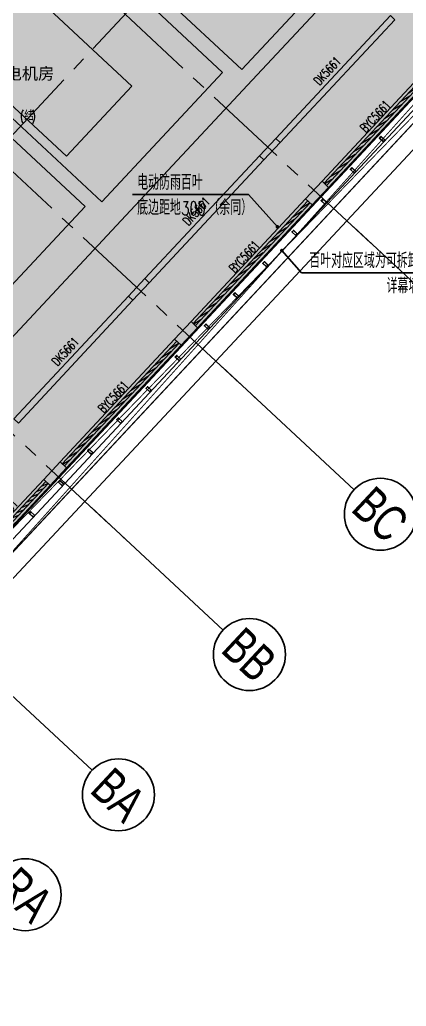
# Model space of a CAD drawing. Extents: x 138868 to 1251000, y -188972 to 132579.
# Drawn here: x 269410 to 282288, y 31586 to 64503 of the extents above; entities that cross this region are included whole.
import ezdxf
from ezdxf.enums import TextEntityAlignment as Align

# ---------------------------------------------------------------- set-up
doc = ezdxf.new("R2010")
doc.units = 0
doc.linetypes.add('CENTER2', pattern=[28.575000000000003, 19.05, -3.175, 3.175, -3.175])
doc.layers.get('0').update_dxf_attribs({"color": 8})
doc.layers.get('Defpoints').update_dxf_attribs({"color": 8})
for name, color, linetype in [('#幕墙线-平面', 8, 'Continuous'), ('#标注', 8, 'Continuous'), ('#轴线', 8, 'CENTER2'), ('A-FLOR', 8, 'Continuous'), ('A-FLOR-GRND', 8, 'Continuous'), ('A-FLOR-PIPE', 8, 'Continuous'), ('A-ROAD', 8, 'Continuous'), ('A-THERMAL', 8, 'Continuous'), ('CURTWALL', 8, 'Continuous'), ('DIM_LEAD', 8, 'Continuous'), ('WINDOW_TEXT', 8, 'Continuous'), ('建-填充', 8, 'Continuous'), ('数据中心轮廓线', 8, 'Continuous')]:
    doc.layers.add(name, color=color, linetype=linetype)
for name, color, linetype, lineweight in [('E', 8, 'Continuous', 9), ('PUB_TEXT', 8, 'Continuous', 5), ('WALL', 8, 'Continuous', 30), ('WINDOW', 8, 'Continuous', 13)]:
    doc.layers.add(name, color=color, linetype=linetype, lineweight=lineweight)
doc.styles.add('_TCH_DIM', font='SIMPLEX', dxfattribs={"bigfont": 'GBCBIG'})
doc.styles.add('_TCH_WINDOW', font='SIMPLEX', dxfattribs={"height": 3.5, "bigfont": 'GBCBIG'})
doc.styles.add('JHZX', font='jrs.shx', dxfattribs={"width": 0.6, "bigfont": 'jhz.shx'})
doc.styles.get("Standard").update_dxf_attribs({"font": 'arial.ttf'})
doc.dimstyles.new('JZBZ-300', dxfattribs={"dimscale": 300, "dimtxt": 3, "dimasz": 1.5, "dimexe": 1, "dimexo": 1, "dimgap": 0.5, "dimtad": 1, "dimdec": 0, "dimdsep": 46, "dimtxsty": 'JHZX', "dimblk1": 'ARCHTICK', "dimblk2": 'ARCHTICK', "dimsah": 1, "dimcen": 0, "dimclrd": 1, "dimclre": 1, "dimclrt": 2, "dimadec": 1, "dimazin": 2, "dimtfac": 1, "dimtdec": 0, "dimtix": 1, "dimtmove": 0, "dimatfit": 3, "dimfxl": 1, "dimtolj": 1, "dimlwd": -1, "dimlwe": -1, "dimarcsym": 1})

# ---------------------------------------------------------------- blocks, each defined once
blk = doc.blocks.new('$WINLIB2D$00000039')
for points in [[(-0.4999999999983409, 0.5000000000445652), (-0.4999999999999964, -0.4999999999999716)], [(0.5000000000016591, 0.4999999999536158), (-0.4999999999983409, 0.5000000000445652)], [(0.4999999999983338, -0.5000000000463842), (0.4999999999999609, 0.4999999999999432)], [(-0.499999999999428, 0.1666666667124446), (0.500000000000572, 0.1666666666205998)], [(-0.3838834764901549, -0.166666666632409), (-0.4479860405916831, 0.1666666667079113)], [(-0.3158924398378069, -0.166666666637866), (-0.3799950039392748, 0.1666666667006353)], [(-0.2479014031851996, -0.166666666645142), (-0.3120039672867243, 0.1666666666951784)], [(-0.1799103665328481, -0.1666666666505989), (-0.2440129306343159, 0.1666666666887977)], [(-0.1119193298802692, -0.1666666666569512), (-0.1760218939817904, 0.1666666666824455)], [(-0.04392829322788927, -0.1666666666633319), (-0.1080308573293216, 0.1666666666760648)], [(0.02406274342471804, -0.1666666666696841), (-0.04003982067680312, 0.1666666666697125)], [(0.09205378007703402, -0.1666666666751411), (0.02795121597557682, 0.1666666666642556)], [(0.1600448167296129, -0.1666666666815217), (0.0959422526280953, 0.1666666666578749)], [(0.2280358533819644, -0.166666666687874), (0.163933289280525, 0.1666666666505989)], [(0.2960268900345753, -0.1666666666942547), (0.231924325933047, 0.1666666666460657)], [(0.3640179266869801, -0.1666666667006069), (0.2999153625854838, 0.166666666639685)], [(0.4320089633395341, -0.1666666667060639), (0.3679063992380058, 0.166666666632409)], [(0.4999999999916831, -0.1666666667115209), (0.4358974358904746, 0.1666666666260568)], [(-0.4518745131427302, -0.1666666666260284), (-0.5000000000072298, 0.08358586507802102)], [(-0.500000000000572, -0.1666666666214951), (0.499999999999428, -0.1666666667124446)], [(0.4999999999983338, -0.5000000000463842), (-0.5000000000016662, -0.4999999999554348)]]:
    blk.add_lwpolyline(points)
blk = doc.blocks.new('$WINLIB2D$00000007')
for points in [[(-0.5, 0.5), (0.5, 0.5)], [(-0.5, 0.5), (-0.5000000000000071, -0.5)], [(0.4999999999999929, 0.4999999999999716), (0.4999999999999929, -0.4999999999999858)], [(-0.5, -0.5), (0.5, -0.5)]]:
    blk.add_lwpolyline(points)
blk = doc.blocks.new('A$Cd70d14ae')
at = {"layer": 'A-FLOR-PIPE'}
h = blk.add_hatch(dxfattribs=at)
h.set_pattern_fill('TRIANG', color=256, scale=100)
h.set_pattern_definition([(59.99999999999999, (-1181910.985593817, -339208.7316489072), (-142.8749487907025, 247.4667295657016), [142.875, -142.875]), (120, (-1181910.985593817, -339208.7316489072), (-285.7499487907025, 2.956570173129336e-05), [142.8749999999997, -142.8749999999997]), (0, (-1181982.423093817, -339084.9981489072), (142.875, 247.4667), [142.875, -142.875])])
h.paths.add_polyline_path([(59467.98276920986, -54823.3952023809), (63832.77227360985, -50142.73151201679), (68197.56177800914, -45462.06782165344), (72732.8508724244, -40598.56570588506), (65574.51496249667, -33923.30947827228), (65233.51578246659, -34288.98632908281), (72026.17484158135, -40623.24337666575), (68002.38451721703, -44938.23021621531), (61200.79333370781, -38595.64735334186), (60859.79415367774, -38961.32420415239), (67368.84385653629, -45031.10772300203), (63345.05353216731, -49346.09456255665), (56836.00558774007, -43276.30915801862), (56495.00640771, -43641.98600882915), (62784.64824164865, -49507.1719053493), (58760.85791728084, -53822.15874490287), (52471.21550025698, -47956.9734736614), (52130.2163202269, -48322.65032447194), (58200.45262676218, -53983.23608769558), (54176.66230239577, -58298.22292724776), (53847.55313666558, -57991.32366521988), (52604.2518439109, -56831.92645311781), (49336.24385878094, -60336.4359604817), (49701.92070959066, -60677.43514051294), (52628.92951469496, -57538.60248396208), (53323.71553123416, -58186.50092601881), (51250.09672684898, -60410.18484836089), (50888.83251807187, -61591.82683162729), (51366.98489605403, -61738.01268398599), (51694.49944152706, -60666.76087531255), (53416.59303802109, -58820.04158669838), (54001.67599932171, -59365.64027475036), (52988.1199671526, -60452.54604950536), (53205.80688725132, -62225.46373974037), (53702.07996307264, -62164.52906804165), (53512.80734703035, -60623.02731356741), (54314.06441455052, -59763.78430567298), (54595.37149954654, -62054.84665898915), (55091.64457536835, -61993.91198729567), (54822.84288149557, -59804.69787165505)])
at = {"layer": '建-填充'}
h = blk.add_hatch(dxfattribs=at)
h.set_pattern_fill('ANSI37', color=256, scale=150)
h.set_pattern_definition([(45, (-1181910.985593817, -339208.7316489072), (-168.3798022700466, 168.3798022700466), []), (135, (-1181910.985593817, -339208.7316489072), (-168.3798022700466, -168.3798022700466), [])])
edge = h.paths.add_edge_path()
edge.add_line((44003.66770309326, -54691.26008495793), (73367.41551958487, -23202.49571749812))
edge.add_arc((0.0003308909508632496, -124899.9991782589), 125399.9992887625, 54.19226882732071, 55.16045545718558)
edge.add_line((71638.53380704133, -21977.30807951174), (68247.36294501924, -25613.89360229502))
edge.add_line((68247.36294501924, -25613.89360229502), (65541.35429728191, -23090.49971506133))
edge.add_line((65541.35429728191, -23090.49971506133), (62507.1214453757, -26344.31608437526))
edge.add_line((62507.1214453757, -26344.31608437526), (57150.29470847428, -25008.88429864321))
edge.add_line((57150.29470847428, -25008.88429864321), (46074.22901807888, -44427.2946118351))
edge.add_line((46074.22901807888, -44427.2946118351), (43111.37311073113, -49620.46677691641))
edge.add_line((43111.37311073113, -49620.46677691641), (43111.99489904521, -49621.04660389974))
edge.add_line((43111.99489904521, -49621.04660389974), (41533.47666225908, -52387.76966309902))
edge.add_line((41533.47666225908, -52387.76966309902), (44003.66770309326, -54691.26008495793))
h = blk.add_hatch(dxfattribs=at)
h.set_pattern_fill('沙地', color=256, scale=200)
h.set_pattern_definition([(0, (-1181710.985593817, -339008.7316489072), (200, 200), [0, -400])])
edge = h.paths.add_edge_path()
edge.add_arc((-5.799514474347234e-05, -124899.9997239537), 125399.9999588372, 50.595484492603475, 54.19226882909709, ccw=False)
edge.add_arc((74905.38638249483, -33723.34112868203), 7399.999999524198, -43.000000001942624, 50.595484496434494, ccw=False)
edge.add_line((80317.4037739576, -38770.12899300351), (58913.48786749036, -61723.01868310437))
edge.add_line((58913.48786749036, -61723.01868310437), (58689.12700524527, -61953.37206457043))
edge.add_line((58689.12700524527, -61953.37206457043), (58356.02656423437, -62261.32573112228))
edge.add_arc((53501.47046901046, -56676.2305760567), 7400.000187352208, 231.89625553434, 310.9971188627708, ccw=False)
edge.add_arc((-5.258012242848054e-05, -124899.9997113437), 79299.99994527503, 51.8962543357454, 56.07277768417117)
edge.add_line((44260.45438872185, -59101.04710592562), (41529.68595674797, -57344.2806989107))
edge.add_line((41529.68595674797, -57344.2806989107), (45927.7232496303, -52631.43135201052))
edge.add_line((45927.7232496303, -52631.43135201052), (45913.26296266005, -52643.46987978922))
edge.add_line((45913.26296266005, -52643.46987978922), (73367.41551958487, -23202.49571749812))
at = {"layer": 'A-FLOR'}
blk.add_lwpolyline([(73367.4155195844, -23202.49571749783, 30, 30, -0.01569522088522697), (79602.84282119965, -28005.48287585442, 30, 30, -0.4327152502928488), (80317.4037739576, -38770.12899300351, 30, 30, 0), (80317.4037739576, -38770.12899300351, 30, 30, 0), (58913.48786749036, -61723.01868310437, 30, 30, 0), (58689.12700524527, -61953.37206457043, 30, 30, 0), (58356.02656423437, -62261.32573112228, 30, 30, -0.3595335964508717), (48935.02431424824, -62499.25146632234, 30, 30, 0.01822553852093915), (44260.45438872185, -59101.04710592562, 30, 30, 0), (41529.68595674797, -57344.2806989107, 30, 30, 0), (45927.7232496303, -52631.43135201052, 30, 30, 0), (45913.26296266005, -52643.46987978922, 30, 30, 0), (73367.41551958487, -23202.49571749812, 0, 0, 0)], format="xyseb", dxfattribs=at)
at = {"layer": 'A-FLOR-GRND', "ltscale": 5}
blk.add_lwpolyline([(66033.56840754996, -16885.51994499011, -0.03476963203113186), (80364.59261737086, -27078.2626046426, -0.4327152502716788), (81195.02831922771, -39588.52701144561), (59791.11241275372, -62541.41670154745, -0.3893999561661741), (48194.51964070555, -63443.52507527499, 0.02663891285834788), (41386.69465708686, -58667.44349584205)], format="xyb", dxfattribs=at)
at = {"layer": 'A-FLOR-PIPE'}
for p, q in [((61200.7950921403, -38595.64546765614), (68002.38451721703, -44938.23021621531)), ((60859.79591210905, -38961.32231846562), (67368.84385653629, -45031.10772300203)), ((68002.38451721703, -44938.23021621525), (72026.17484158135, -40623.24337666569)), ((68197.56177800914, -45462.06782165344), (72732.8508724244, -40598.565705885)), ((56836.00558774077, -43276.30915801914), (63345.05353216731, -49346.09456255665)), ((56495.00640770953, -43641.98600882862), (62784.64824164865, -49507.1719053493)), ((63345.05353216731, -49346.09456255665), (67368.84385653629, -45031.10772300203)), ((63832.77227360985, -50142.73151201679), (68197.56177800914, -45462.06782165344)), ((58760.85791728084, -53822.15874490282), (62784.64824164865, -49507.1719053493)), ((59467.98276920986, -54823.3952023809), (63832.77227360985, -50142.73151201679))]:
    blk.add_line(p, q, dxfattribs=at)
at = {"layer": 'A-ROAD'}
for radius, start, end in [(69700.0000000002, 29.17279871048861, 150.8272012895114), (73700.0000000002, 27.45097927911282, 57.23296523914176)]:
    blk.add_arc((-2.328306436538696e-10, -124899.9997902364), radius, start, end, dxfattribs=at)
at = {"layer": 'A-THERMAL', "ltscale": 5}
blk.add_lwpolyline([(64521.82260695819, -17337.83493830508, -0.03687290947385417), (79621.88666630883, -27982.30235501705, -0.432715250271674), (80339.34448833318, -38790.58893017244), (58935.42858185919, -61743.47862027428, -0.3893999561661921), (48916.51180359279, -62522.85829694016, 0.02813842068170495), (41603.03414781182, -57424.66757356364, 0.02813842068170495)], format="xyb", dxfattribs=at)
at = {"layer": 'CURTWALL'}
blk.add_lwpolyline([(64660.71196255574, -17106.29715110455, -0.03687290947385393), (79793.28034773536, -27773.67779757705, -0.4327152502716805), (80536.80998777036, -38974.72848738934), (59132.89408129637, -61927.61817749118, -0.3893999561661936), (48749.89822754194, -62735.31986117148, 0.02813842068170497), (41461.33086518315, -57654.49398564955, 0.02813842068170497)], format="xyb", dxfattribs=at)
at = {"layer": 'DIM_LEAD'}
for p, q in [((68230.02056703364, -49109.1574263678), (64361.25134615155, -49109.1574263678)), ((69193.86349178196, -50185.46791808651), (68230.02056703364, -49109.1574263678)), ((69341.33141900852, -50977.2447208619), (69996.01440618254, -51721.23164890718)), ((69996.01440618254, -51721.23164890718), (74767.51440618254, -51721.23164890718))]:
    blk.add_line(p, q, dxfattribs=at)
at = {"layer": 'DIM_LEAD', "const_width": 60}
for points in [[(69213.87688748116, -50207.81660915742, 1), (69173.85009608275, -50163.11922701559, 1)], [(69321.51301736475, -50954.72293238313, 1), (69361.1498206523, -50999.76650934067, 1)]]:
    blk.add_lwpolyline(points, format="xyb", close=True, dxfattribs=at)
at = {"layer": 'E', "elevation": -8.837400808417605e-10}
blk.add_lwpolyline([(58491.64614635005, -40034.57284228003), (56309.25139415028, -42374.90468746156), (62160.08100710364, -47830.8915679612), (64342.47575930363, -45490.5597227799)], close=True, dxfattribs=at)
at = {"layer": 'WALL'}
for p, q in [((69143.83487572518, -47233.24461324315), (68598.23618762309, -47818.32757459447)), ((68744.50692794585, -47954.72724660573), (69290.10561604772, -47369.64428525453)), ((69290.10561604772, -47369.64428525453), (69143.83487572518, -47233.24461324315)), ((68598.23618762309, -47818.32757459447), (68744.50692794585, -47954.72724660573)), ((70679.67764910238, -48665.44116939529), (70134.07896101775, -49250.52413072786)), ((70899.0837595884, -48870.04067741428), (70679.67764910238, -48665.44116939529)), ((70353.48507150376, -49455.12363874685), (70899.0837595884, -48870.04067741428)), ((70134.07896101775, -49250.52413072786), (70353.48507150376, -49455.12363874685)), ((64779.04537132519, -51913.90830360673), (64233.44668327502, -52498.99126490229)), ((64925.31611164773, -52050.30797561817), (64779.04537132519, -51913.90830360673)), ((64379.71742359779, -52635.39093691367), (64925.31611164773, -52050.30797561817)), ((64233.44668327502, -52498.99126490229), (64379.71742359779, -52635.39093691367)), ((66314.88814470309, -53346.10485975834), (65769.28945665315, -53931.18782105373)), ((65988.69556713916, -54135.78732907283), (66534.2942551891, -53550.70436777745)), ((66534.2942551891, -53550.70436777745), (66314.88814470309, -53346.10485975834)), ((65769.28945665315, -53931.18782105373), (65988.69556713916, -54135.78732907283)), ((61950.0986403038, -58026.7685501214), (61404.49995225386, -58611.85151141678)), ((61623.90606273987, -58816.45101943589), (62169.50475078981, -58231.36805814051)), ((62169.50475078981, -58231.36805814051), (61950.0986403038, -58026.7685501214)), ((61404.49995225386, -58611.85151141678), (61623.90606273987, -58816.45101943589))]:
    blk.add_line(p, q, dxfattribs=at)
at = {"layer": '数据中心轮廓线'}
blk.add_lwpolyline([(64815.03349667133, -16849.03290123178, -0.03687290683237934), (79983.71777094711, -27541.87273326563, -0.4327152502716894), (80756.21609825615, -39179.32799540809), (59352.30019178215, -62132.21768550994, -0.3893999561661833), (48564.77203192795, -62971.38826587144, 0.02812936554989807), (41306.30724569084, -57911.35157488636, 0.02812936554989807)], format="xyb", dxfattribs=at)
at = {"layer": '数据中心轮廓线', "const_width": 30}
blk.add_lwpolyline([(59190.65262602546, -61469.78434126783), (59607.5242359468, -61858.52340650192), (79521.87634978161, -40502.99531923019), (79105.00473984957, -40114.25625398604)], close=True, dxfattribs=at)
for points in [[(59607.52423595751, -61858.52340651199), (79105.00473984957, -40114.25625398604)], [(59190.58183932511, -61469.86025071034), (79521.87634978161, -40502.99531923019)]]:
    blk.add_lwpolyline(points, dxfattribs=at)
at = {"layer": 'WINDOW'}
ref = blk.add_blockref('$WINLIB2D$00000007', (71126.56565403656, -45253.65408474172), dxfattribs=dict(at, xscale=5600, yscale=200, zscale=5600, rotation=47.00000000000439))
ref.add_attrib('A', 'DK5661', (70592.64991348839, -45487.28979364189), dxfattribs={"layer": 'WINDOW_TEXT', "height": 297.5, "rotation": 47.00000000000439, "style": '_TCH_WINDOW', "width": 0.7058823529411765})
ref = blk.add_blockref('$WINLIB2D$00000039', (72698.97611251796, -46719.95055887598), dxfattribs=dict(at, xscale=5600, yscale=300, zscale=5600, rotation=47.0000000000043))
ref.add_attrib('A', 'BYC5661', (72133.42822104433, -47060.82155594102), dxfattribs={"layer": 'WINDOW_TEXT', "height": 297.5, "rotation": 47.0000000000043, "style": '_TCH_WINDOW', "width": 0.7058823529411765})
ref = blk.add_blockref('$WINLIB2D$00000007', (66761.77614963704, -49934.31777510454), dxfattribs=dict(at, xscale=5600, yscale=200, zscale=5600, rotation=47.00000000000439))
ref.add_attrib('A', 'DK5661', (66227.86040908887, -50167.95348400471), dxfattribs={"layer": 'WINDOW_TEXT', "height": 297.5, "rotation": 47.00000000000439, "style": '_TCH_WINDOW', "width": 0.7058823529411765})
ref = blk.add_blockref('$WINLIB2D$00000039', (68334.18660811844, -51400.61424923892), dxfattribs=dict(at, xscale=5600, yscale=300, zscale=5600, rotation=47.0000000000043))
ref.add_attrib('A', 'BYC5661', (67768.63871664481, -51741.48524630431), dxfattribs={"layer": 'WINDOW_TEXT', "height": 297.5, "rotation": 47.0000000000043, "style": '_TCH_WINDOW', "width": 0.7058823529411765})
ref = blk.add_blockref('$WINLIB2D$00000007', (62396.98664523728, -54614.98146546772), dxfattribs=dict(at, xscale=5600, yscale=200, zscale=5600, rotation=47.00000000000439))
ref.add_attrib('A', 'DK5661', (61863.07090468911, -54848.61717436777), dxfattribs={"layer": 'WINDOW_TEXT', "height": 297.5, "rotation": 47.00000000000439, "style": '_TCH_WINDOW', "width": 0.7058823529411765})
ref = blk.add_blockref('$WINLIB2D$00000039', (63969.39710371869, -56081.27793960203), dxfattribs=dict(at, xscale=5600, yscale=300, zscale=5600, rotation=47.0000000000043))
ref.add_attrib('A', 'BYC5661', (63403.84921224506, -56422.14893666736), dxfattribs={"layer": 'WINDOW_TEXT', "height": 297.5, "rotation": 47.0000000000043, "style": '_TCH_WINDOW', "width": 0.7058823529411765})
ref = blk.add_blockref('$WINLIB2D$00000039', (60286.60595938048, -60030.58792834688), dxfattribs=dict(at, xscale=3600, yscale=300, zscale=3600, rotation=47.0000000000043))
ref.add_attrib('A', 'BYC3661', (59721.05693848079, -60371.45787220541), dxfattribs={"layer": 'WINDOW_TEXT', "height": 297.5, "rotation": 47.0000000000043, "style": '_TCH_WINDOW', "width": 0.7058823529411765})
at = {"layer": 'PUB_TEXT'}
blk.add_text('柴油发电机房', height=396.5189873417721, dxfattribs=at).set_placement((58513.02975760747, -45268.52771761065))
at = {"layer": 'PUB_TEXT', "style": '_TCH_DIM', "width": 0.7058823529411765}
for s, height, p in [('(', 297.5, (60618.70982322047, -46637.81803388079)), (')', 297.5, (61004.45450407147, -46637.81803388079)), ('300', 446.25, (65993.21943125801, -49791.6574263678))]:
    blk.add_text(s, height=height, dxfattribs=at).set_placement(p)
at = {"layer": 'PUB_TEXT', "style": '_TCH_DIM'}
for s, height, p in [('结', 337.5886524822695, (60758.70982322047, -46637.81803388079)), ('电动防雨百叶', 506.3829787234042, (64518.75134615155, -48951.6574263678)), ('底边距地', 506.3829787234042, (64518.75134615155, -49791.6574263678)), ('（余同）', 506.3829787234042, (66893.21943125801, -49791.6574263678)), ('百叶对应区域为可拆卸幕墙', 506.3829787234042, (70253.63142745916, -51563.73164890718)), ('详幕墙图纸', 506.3829787234042, (72828.36547001239, -52403.73164890718))]:
    blk.add_text(s, height=height, dxfattribs=at).set_placement(p)
blk = doc.blocks.new('*U3167')
blk.add_line((20, 4.898587196589413e-16), (0, 0))
blk.add_circle((24, 0), 4)
at = {"style": 'JHZX', "width": 0.75}
blk.add_attdef('AXES', text='', height=4, dxfattribs=at).set_placement((23.99999999999997, 0), align=Align.MIDDLE_CENTER)
blk = doc.blocks.new('_ARCHTICK')
at = {"color": 0, "linetype": 'ByBlock', "const_width": 0.15}
blk.add_lwpolyline([(-0.5, -0.5), (0.5, 0.5)], dxfattribs=at)
blk = doc.blocks.new('*D3280')
at = {"layer": '#标注', "ltscale": 300, "transparency": 16777216}
for p, q in [((146690.8966844672, 99692.36909648812), (145493.7441984293, 101943.8854600347)), ((299030.3676289878, 79636.49725693115), (300769.4634487099, 81501.44919732254))]:
    blk.add_line(p, q, dxfattribs=at)
blk.add_arc((208801.9844985199, -17121.59754685307), 134550.0001244252, 46.99999999366509, 117.9999999999996, dxfattribs=at)
at = {"layer": 'Defpoints', "color": 0, "ltscale": 300, "transparency": 16777216}
for p in [(253346.5674254924, 109840.9271025288), (146831.7381533029, 99427.48481863044), (298825.7681209447, 79417.09114646801), (208801.9844985199, -17121.59754685307)]:
    blk.add_point(p, dxfattribs=at)
at = {"layer": '#标注', "ltscale": 300, "transparency": 16777216, "xscale": 450, "yscale": 450, "zscale": 450}
for p, rotation in [((145634.5856672651, 101679.001182177), 207.9999999999996), ((300564.8639406668, 81282.04308685943), 316.9999999936651)]:
    blk.add_blockref('_ARCHTICK', p, dxfattribs=dict(at, rotation=rotation))
at = {"layer": '#标注', "ltscale": 300, "transparency": 16777216, "insert": (226442.5994007086, 116872.1755902029), "char_height": 900, "attachment_point": 5, "rotation": 352.49999999683234, "style": 'JHZX'}
blk.add_mtext('\\A1;71°', dxfattribs=at)
blk = doc.blocks.new('*D3281')
at = {"layer": '#标注', "ltscale": 300, "transparency": 16777216}
for p, q in [((274351.1665590371, 97798.3518248455), (275020.0357641029, 98971.00437009752)), ((299030.3676289878, 79636.49725693114), (299951.0654165382, 80623.82475547021))]:
    blk.add_line(p, q, dxfattribs=at)
blk.add_arc((208801.98449852, -17121.59754685318), 133350.0001244256, 46.99999999366511, 60.29999991711377, dxfattribs=at)
at = {"layer": 'Defpoints', "color": 0, "ltscale": 300, "transparency": 16777216}
for p in [(274202.5289581304, 97537.76237072903), (291935.6845109614, 87142.54036942993), (298825.7681209448, 79417.09114646798), (208801.98449852, -17121.59754685318)]:
    blk.add_point(p, dxfattribs=at)
at = {"layer": '#标注', "ltscale": 300, "transparency": 16777216, "xscale": 450, "yscale": 450, "zscale": 450}
for p, rotation in [((274871.3981631963, 98710.41491598112), 150.2999999171138), ((299746.4659084952, 80404.41864500707), 316.9999999936651)]:
    blk.add_blockref('_ARCHTICK', p, dxfattribs=dict(at, rotation=rotation))
at = {"layer": '#标注', "ltscale": 300, "transparency": 16777216, "insert": (288196.3274677519, 90763.25235255393), "char_height": 900, "attachment_point": 5, "rotation": 323.6499999553895, "style": 'JHZX'}
blk.add_mtext('\\A1;13.3°', dxfattribs=at)
blk = doc.blocks.new('*D3282')
at = {"layer": '#标注', "ltscale": 300, "transparency": 16777216}
for p, q in [((240808.2513159782, 111248.5271582599), (241134.8458755191, 112558.4263906631)), ((274351.1665590371, 97798.35182484551), (275020.0357641031, 98971.00437009774))]:
    blk.add_line(p, q, dxfattribs=at)
blk.add_arc((208801.98449852, -17121.59754685307), 133350.0001244257, 60.29999991711376, 75.99999999999908, dxfattribs=at)
at = {"layer": 'Defpoints', "color": 0, "ltscale": 300, "transparency": 16777216}
for p in [(240735.6747472982, 110957.4384403771), (264030.7245299123, 104253.8893017245), (274202.5289581304, 97537.76237072908), (208801.98449852, -17121.59754685307)]:
    blk.add_point(p, dxfattribs=at)
at = {"layer": '#标注', "ltscale": 300, "transparency": 16777216, "xscale": 450, "yscale": 450, "zscale": 450}
for p, rotation in [((241062.2693068391, 112267.3376727803), 165.9999999999991), ((274871.3981631963, 98710.41491598131), 330.2999999171137)]:
    blk.add_blockref('_ARCHTICK', p, dxfattribs=dict(at, rotation=rotation))
at = {"layer": '#标注', "ltscale": 300, "transparency": 16777216, "insert": (258655.2211414537, 107205.6212330959), "char_height": 900, "attachment_point": 5, "rotation": 338.1499999585564, "style": 'JHZX'}
blk.add_mtext('\\A1;15.7°', dxfattribs=at)
blk = doc.blocks.new('LZ')
at = {"layer": '#幕墙线-平面', "ltscale": 250}
for points in [[(-32.49999999988358, -9.730402962304652e-05, -0.414213562373095), (-40.00002245465294, 7.499880241084611), (-40.00051645992789, 172.4998802403279, -0.414213562373095), (-32.50053891458083, 179.9999026951264), (32.49946108506992, 180.0000973032147, -0.414213562373095), (39.99948353983928, 172.5001197580132), (39.9999775448814, 7.500119758740766, -0.4142135623730949), (32.49999999976717, 9.730400051921606e-05)], [(-32.50001796381548, 5.999902695941273, -0.4142135623730951), (-34.00002245488577, 7.499898204987403), (-34.00051645981148, 172.4998982042016, -0.4142135623730951), (-32.50052095076535, 173.9999026951555), (32.49947904876899, 174.0000973032147, -0.4142135623730951), (33.99948353983928, 172.5001017941977), (33.9999775448814, 7.500101794925286, -0.4142135623730951), (32.49998203583527, 6.000097303971415)]]:
    blk.add_lwpolyline(points, format="xyb", close=True, dxfattribs=at)

msp = doc.modelspace()

# ---------------------------------------------------------------- linework, layer by layer
at = {"layer": '#幕墙线-平面', "ltscale": 500}
msp.add_lwpolyline([(156928.3693391712, 97704.91524870583, 0.0006186609606904662), (156644.3737756643, 97576.1950834025, 0.4324632496480859), (152892.3873621174, 86538.0230444704), (167625.2731387443, 58829.49485344271, 0.3897332674103929), (177836.5475835991, 55230.53932774201, -0.2739152575343032), (257366.7564053151, 44807.01384322898, 0.3893999561442285), (268154.2845650967, 45646.18442381354), (289558.20047192, 68599.07411428978, 0.4327152502695922), (288785.7021367718, 80236.52938204206, 0.06564677347486543), (260814.9680133779, 97641.85271036968, 0.06564677347486543)], format="xyb", dxfattribs=at)
at = {"layer": '#幕墙线-平面'}
msp.add_lwpolyline([(157051.8780598841, 97431.51884070487, 0.0006186612082523815), (156768.5585628543, 97303.10510074015, 0.432463249648085), (153157.2716399168, 86678.86451341579), (167890.1574166021, 58970.33632227842, 0.3897332674103919), (177718.5090697457, 55506.34162876074, -0.2739152575343032), (257551.8826010276, 45043.08224785159, 0.3893999561442295), (267934.8784545215, 45850.78393173631), (289338.7943614342, 68803.67362230847, 0.4327152502695888), (288595.264720506, 80004.72431202413)], format="xyb", dxfattribs=at)
at = {"layer": '#轴线', "ltscale": 150}
for p, q in [((254317.5218374887, 44737.72524892306), (288010.0924430365, 80868.58372661471)), ((260826.5697787483, 38667.93984730629), (298825.7682939245, 79417.09133196459)), ((266483.3084435754, 70687.19097175932), (281622.3300661484, 56569.8249193473)), ((262118.5189391756, 66006.5272813965), (277257.5405612309, 51889.16122946714)), ((257753.7294347759, 61325.86359103344), (272892.7510563135, 47208.49753958709))]:
    msp.add_line(p, q, dxfattribs=at)

# ---------------------------------------------------------------- block references
at = {"layer": '#幕墙线-平面', "ltscale": 300}
msp.add_blockref('A$Cd70d14ae', (208801.9845453531, 107778.4023970212), dxfattribs=at)
at = {"layer": '#幕墙线-平面', "ltscale": 300, "xscale": -1, "rotation": 46.99999999999935}
for p in [(281555.4114398512, 60457.0170498463), (280582.5061713551, 59413.70388209302), (279609.6009028591, 58370.39071433974), (278636.6956343631, 57327.07754658646), (277663.7903658671, 56283.76437883318), (276690.8850973711, 55240.4512110799), (275717.979828875, 54197.13804332662), (274745.074560379, 53153.82487557334), (273772.169291883, 52110.51170782006), (272799.2640233869, 51067.19854006678), (271826.3587548909, 50023.88537231338), (270853.4534863948, 48980.57220456022), (269880.5482178988, 47937.25903680682)]:
    msp.add_blockref('LZ', p, dxfattribs=at)
at = {"layer": '#标注', "xscale": 300, "yscale": 300, "rotation": 317.0000000589019}
for p, values in [((280525.299484391, 57592.82248187059), {'AXES': 'BD'}), ((276160.5099799914, 52912.15879150771), {'AXES': 'BC'}), ((271795.7204755916, 48231.49510114483), {'AXES': 'BB'}), ((267430.9309711917, 43550.83141078189), {'AXES': 'BA'}), ((264322.4841717306, 40217.43027116195), {'AXES': 'RA'})]:
    msp.add_blockref('*U3167', p, dxfattribs=at).add_auto_attribs(values)

# ---------------------------------------------------------------- dimensions: what is measured, and where the dimension line sits
at = {"layer": '#标注', "ltscale": 300}
for base, center, p1, p2, picture, middle in [((253346.5674254924, 109840.9271025288), (208801.9844985199, -17121.59754685307), (298825.7681209447, 79417.09114646801), (146831.7381533029, 99427.48481863044), '*D3280', (226442.5994007086, 116872.1755902029)), ((264030.7245299123, 104253.8893017245), (208801.98449852, -17121.59754685307), (274202.5289581304, 97537.76237072906), (240735.6747472982, 110957.4384403771), '*D3282', (258655.2211414536, 107205.6212330959)), ((291935.6845109614, 87142.54036942993), (208801.98449852, -17121.59754685318), (298825.7681209448, 79417.09114646801), (274202.5289581304, 97537.76237072906), '*D3281', (288196.3274677519, 90763.25235255394))]:
    dim = msp.add_angular_dim_3p(base=base, center=center, p1=p1, p2=p2, dimstyle='JZBZ-300', override={"dimclrd": 256, "dimclre": 256, "dimclrt": 256}, dxfattribs=at)
    dim.commit()
    dim.dimension.update_dxf_attribs({"geometry": picture, "text_midpoint": middle})

doc.saveas('drawing.dxf')
